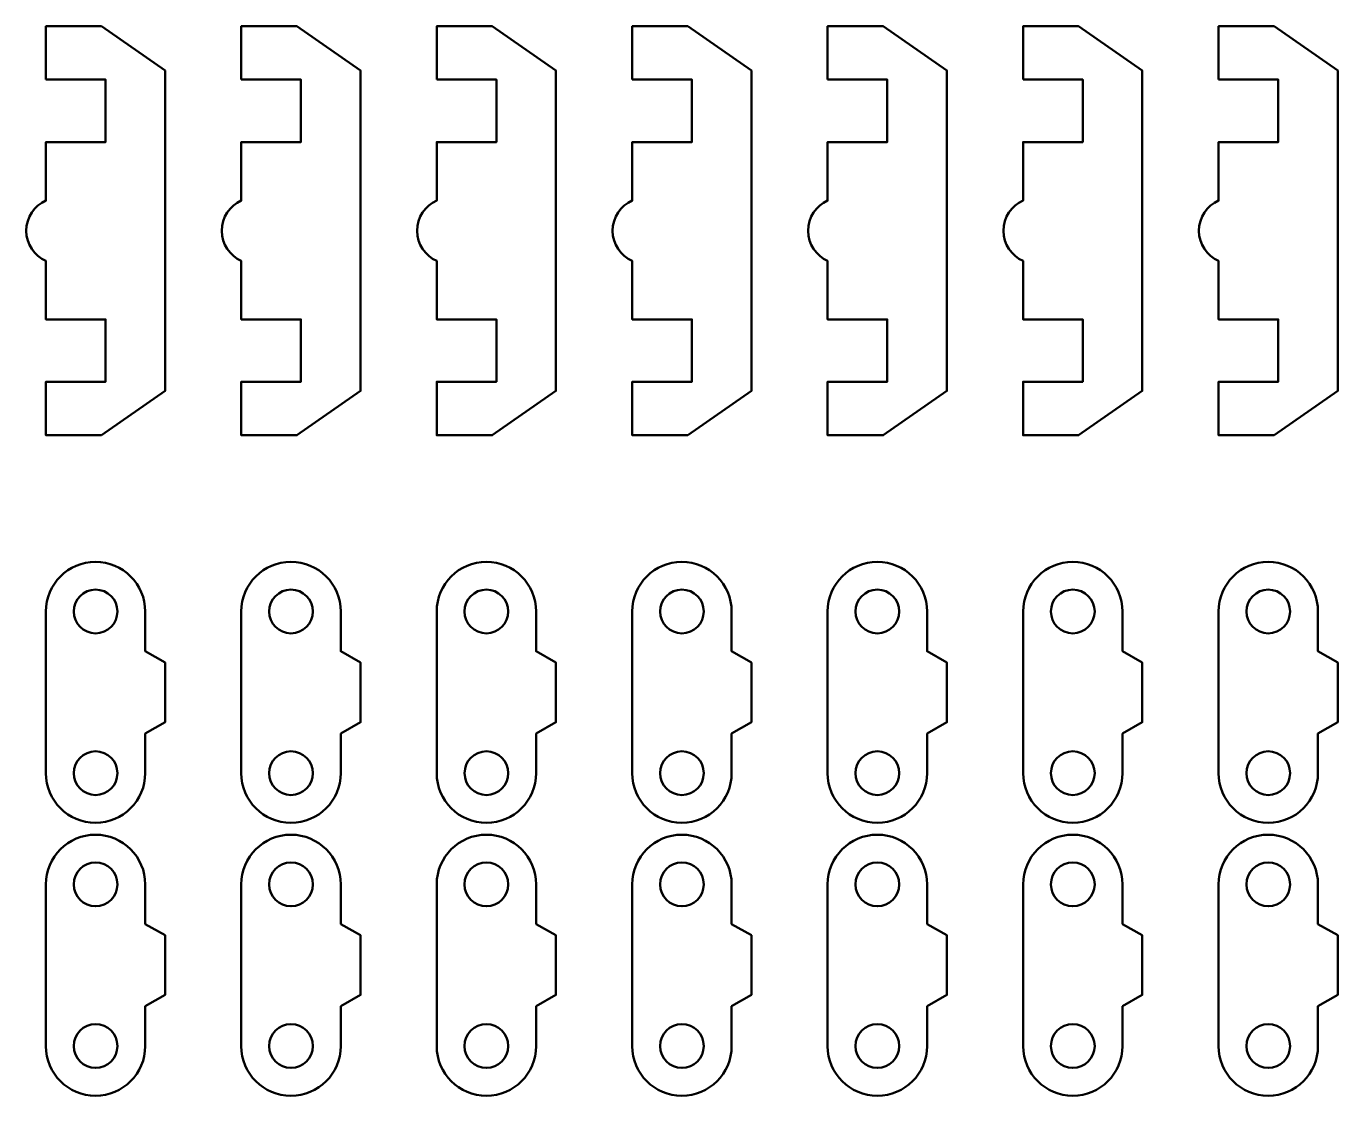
# Model space of a CAD drawing. Header units: inches. Extents: x 247 to 2765, y -1897 to -1110.
# Drawn here: x 1409.3 to 1475.2, y -1387.8 to -1334 of the extents above; entities that cross this region are included whole.
import ezdxf

# ---------------------------------------------------------------- set-up
doc = ezdxf.new("R2010")
doc.units = ezdxf.units.IN
doc.header["$MEASUREMENT"] = 0
doc.layers.add('Layer 1', color=7, linetype='Continuous')

msp = doc.modelspace()

# ---------------------------------------------------------------- linework, layer by layer
at = {"layer": 'Layer 1', "color": 18, "lineweight": 50, "true_color": 0x010101}
for points, knots in [([(1410.251, -1336.702), (1410.251, -1336.702), (1413.251, -1336.702), (1413.251, -1336.702), (1413.251, -1336.702), (1413.251, -1339.839), (1413.251, -1339.839), (1413.251, -1339.839), (1410.251, -1339.839), (1410.251, -1339.839), (1410.251, -1339.839), (1410.251, -1342.787), (1410.251, -1342.787), (1409.67, -1343.046), (1409.264, -1343.627), (1409.264, -1344.303), (1409.264, -1344.98), (1409.67, -1345.56), (1410.251, -1345.82), (1410.251, -1345.82), (1410.251, -1348.767), (1410.251, -1348.767), (1410.251, -1348.767), (1413.251, -1348.767), (1413.251, -1348.767), (1413.251, -1348.767), (1413.251, -1351.904), (1413.251, -1351.904), (1413.251, -1351.904), (1410.251, -1351.904), (1410.251, -1351.904), (1410.251, -1351.904), (1410.251, -1354.592), (1410.251, -1354.592), (1410.251, -1354.592), (1413.045, -1354.592), (1413.045, -1354.592), (1413.045, -1354.592), (1416.248, -1352.358), (1416.248, -1352.358), (1416.248, -1352.358), (1416.248, -1336.248), (1416.248, -1336.248), (1416.248, -1336.248), (1413.045, -1334.014), (1413.045, -1334.014), (1413.045, -1334.014), (1410.251, -1334.014), (1410.251, -1334.014), (1410.251, -1334.014), (1410.251, -1336.702), (1410.251, -1336.702)], [0, 0, 0, 0, 1, 1, 1, 2, 2, 2, 3, 3, 3, 4, 4, 4, 5, 5, 5, 6, 6, 6, 7, 7, 7, 8, 8, 8, 9, 9, 9, 10, 10, 10, 11, 11, 11, 12, 12, 12, 13, 13, 13, 14, 14, 14, 15, 15, 15, 16, 16, 16, 17, 17, 17, 17]), ([(1420.082, -1336.702), (1420.082, -1336.702), (1423.082, -1336.702), (1423.082, -1336.702), (1423.082, -1336.702), (1423.082, -1339.839), (1423.082, -1339.839), (1423.082, -1339.839), (1420.082, -1339.839), (1420.082, -1339.839), (1420.082, -1339.839), (1420.082, -1342.787), (1420.082, -1342.787), (1419.502, -1343.046), (1419.095, -1343.627), (1419.095, -1344.303), (1419.095, -1344.98), (1419.502, -1345.56), (1420.082, -1345.82), (1420.082, -1345.82), (1420.082, -1348.767), (1420.082, -1348.767), (1420.082, -1348.767), (1423.082, -1348.767), (1423.082, -1348.767), (1423.082, -1348.767), (1423.082, -1351.904), (1423.082, -1351.904), (1423.082, -1351.904), (1420.082, -1351.904), (1420.082, -1351.904), (1420.082, -1351.904), (1420.082, -1354.592), (1420.082, -1354.592), (1420.082, -1354.592), (1422.876, -1354.592), (1422.876, -1354.592), (1422.876, -1354.592), (1426.079, -1352.358), (1426.079, -1352.358), (1426.079, -1352.358), (1426.079, -1336.248), (1426.079, -1336.248), (1426.079, -1336.248), (1422.876, -1334.014), (1422.876, -1334.014), (1422.876, -1334.014), (1420.082, -1334.014), (1420.082, -1334.014), (1420.082, -1334.014), (1420.082, -1336.702), (1420.082, -1336.702)], [0, 0, 0, 0, 1, 1, 1, 2, 2, 2, 3, 3, 3, 4, 4, 4, 5, 5, 5, 6, 6, 6, 7, 7, 7, 8, 8, 8, 9, 9, 9, 10, 10, 10, 11, 11, 11, 12, 12, 12, 13, 13, 13, 14, 14, 14, 15, 15, 15, 16, 16, 16, 17, 17, 17, 17]), ([(1429.914, -1336.702), (1429.914, -1336.702), (1432.914, -1336.702), (1432.914, -1336.702), (1432.914, -1336.702), (1432.914, -1339.839), (1432.914, -1339.839), (1432.914, -1339.839), (1429.914, -1339.839), (1429.914, -1339.839), (1429.914, -1339.839), (1429.914, -1342.787), (1429.914, -1342.787), (1429.333, -1343.046), (1428.927, -1343.627), (1428.927, -1344.303), (1428.927, -1344.98), (1429.333, -1345.56), (1429.914, -1345.82), (1429.914, -1345.82), (1429.914, -1348.767), (1429.914, -1348.767), (1429.914, -1348.767), (1432.914, -1348.767), (1432.914, -1348.767), (1432.914, -1348.767), (1432.914, -1351.904), (1432.914, -1351.904), (1432.914, -1351.904), (1429.914, -1351.904), (1429.914, -1351.904), (1429.914, -1351.904), (1429.914, -1354.592), (1429.914, -1354.592), (1429.914, -1354.592), (1432.708, -1354.592), (1432.708, -1354.592), (1432.708, -1354.592), (1435.911, -1352.358), (1435.911, -1352.358), (1435.911, -1352.358), (1435.911, -1336.248), (1435.911, -1336.248), (1435.911, -1336.248), (1432.708, -1334.014), (1432.708, -1334.014), (1432.708, -1334.014), (1429.914, -1334.014), (1429.914, -1334.014), (1429.914, -1334.014), (1429.914, -1336.702), (1429.914, -1336.702)], [0, 0, 0, 0, 1, 1, 1, 2, 2, 2, 3, 3, 3, 4, 4, 4, 5, 5, 5, 6, 6, 6, 7, 7, 7, 8, 8, 8, 9, 9, 9, 10, 10, 10, 11, 11, 11, 12, 12, 12, 13, 13, 13, 14, 14, 14, 15, 15, 15, 16, 16, 16, 17, 17, 17, 17]), ([(1439.745, -1336.702), (1439.745, -1336.702), (1442.745, -1336.702), (1442.745, -1336.702), (1442.745, -1336.702), (1442.745, -1339.839), (1442.745, -1339.839), (1442.745, -1339.839), (1439.745, -1339.839), (1439.745, -1339.839), (1439.745, -1339.839), (1439.745, -1342.787), (1439.745, -1342.787), (1439.164, -1343.046), (1438.758, -1343.627), (1438.758, -1344.303), (1438.758, -1344.98), (1439.164, -1345.56), (1439.745, -1345.82), (1439.745, -1345.82), (1439.745, -1348.767), (1439.745, -1348.767), (1439.745, -1348.767), (1442.745, -1348.767), (1442.745, -1348.767), (1442.745, -1348.767), (1442.745, -1351.904), (1442.745, -1351.904), (1442.745, -1351.904), (1439.745, -1351.904), (1439.745, -1351.904), (1439.745, -1351.904), (1439.745, -1354.592), (1439.745, -1354.592), (1439.745, -1354.592), (1442.539, -1354.592), (1442.539, -1354.592), (1442.539, -1354.592), (1445.742, -1352.358), (1445.742, -1352.358), (1445.742, -1352.358), (1445.742, -1336.248), (1445.742, -1336.248), (1445.742, -1336.248), (1442.539, -1334.014), (1442.539, -1334.014), (1442.539, -1334.014), (1439.745, -1334.014), (1439.745, -1334.014), (1439.745, -1334.014), (1439.745, -1336.702), (1439.745, -1336.702)], [0, 0, 0, 0, 1, 1, 1, 2, 2, 2, 3, 3, 3, 4, 4, 4, 5, 5, 5, 6, 6, 6, 7, 7, 7, 8, 8, 8, 9, 9, 9, 10, 10, 10, 11, 11, 11, 12, 12, 12, 13, 13, 13, 14, 14, 14, 15, 15, 15, 16, 16, 16, 17, 17, 17, 17]), ([(1449.577, -1336.702), (1449.577, -1336.702), (1452.577, -1336.702), (1452.577, -1336.702), (1452.577, -1336.702), (1452.577, -1339.839), (1452.577, -1339.839), (1452.577, -1339.839), (1449.577, -1339.839), (1449.577, -1339.839), (1449.577, -1339.839), (1449.577, -1342.787), (1449.577, -1342.787), (1448.996, -1343.046), (1448.589, -1343.627), (1448.589, -1344.303), (1448.589, -1344.98), (1448.996, -1345.56), (1449.577, -1345.82), (1449.577, -1345.82), (1449.577, -1348.767), (1449.577, -1348.767), (1449.577, -1348.767), (1452.577, -1348.767), (1452.577, -1348.767), (1452.577, -1348.767), (1452.577, -1351.904), (1452.577, -1351.904), (1452.577, -1351.904), (1449.577, -1351.904), (1449.577, -1351.904), (1449.577, -1351.904), (1449.577, -1354.592), (1449.577, -1354.592), (1449.577, -1354.592), (1452.371, -1354.592), (1452.371, -1354.592), (1452.371, -1354.592), (1455.574, -1352.358), (1455.574, -1352.358), (1455.574, -1352.358), (1455.574, -1336.248), (1455.574, -1336.248), (1455.574, -1336.248), (1452.371, -1334.014), (1452.371, -1334.014), (1452.371, -1334.014), (1449.577, -1334.014), (1449.577, -1334.014), (1449.577, -1334.014), (1449.577, -1336.702), (1449.577, -1336.702)], [0, 0, 0, 0, 1, 1, 1, 2, 2, 2, 3, 3, 3, 4, 4, 4, 5, 5, 5, 6, 6, 6, 7, 7, 7, 8, 8, 8, 9, 9, 9, 10, 10, 10, 11, 11, 11, 12, 12, 12, 13, 13, 13, 14, 14, 14, 15, 15, 15, 16, 16, 16, 17, 17, 17, 17]), ([(1459.408, -1336.702), (1459.408, -1336.702), (1462.408, -1336.702), (1462.408, -1336.702), (1462.408, -1336.702), (1462.408, -1339.839), (1462.408, -1339.839), (1462.408, -1339.839), (1459.408, -1339.839), (1459.408, -1339.839), (1459.408, -1339.839), (1459.408, -1342.787), (1459.408, -1342.787), (1458.827, -1343.046), (1458.421, -1343.627), (1458.421, -1344.303), (1458.421, -1344.98), (1458.827, -1345.56), (1459.408, -1345.82), (1459.408, -1345.82), (1459.408, -1348.767), (1459.408, -1348.767), (1459.408, -1348.767), (1462.408, -1348.767), (1462.408, -1348.767), (1462.408, -1348.767), (1462.408, -1351.904), (1462.408, -1351.904), (1462.408, -1351.904), (1459.408, -1351.904), (1459.408, -1351.904), (1459.408, -1351.904), (1459.408, -1354.592), (1459.408, -1354.592), (1459.408, -1354.592), (1462.202, -1354.592), (1462.202, -1354.592), (1462.202, -1354.592), (1465.405, -1352.358), (1465.405, -1352.358), (1465.405, -1352.358), (1465.405, -1336.248), (1465.405, -1336.248), (1465.405, -1336.248), (1462.202, -1334.014), (1462.202, -1334.014), (1462.202, -1334.014), (1459.408, -1334.014), (1459.408, -1334.014), (1459.408, -1334.014), (1459.408, -1336.702), (1459.408, -1336.702)], [0, 0, 0, 0, 1, 1, 1, 2, 2, 2, 3, 3, 3, 4, 4, 4, 5, 5, 5, 6, 6, 6, 7, 7, 7, 8, 8, 8, 9, 9, 9, 10, 10, 10, 11, 11, 11, 12, 12, 12, 13, 13, 13, 14, 14, 14, 15, 15, 15, 16, 16, 16, 17, 17, 17, 17]), ([(1469.239, -1336.702), (1469.239, -1336.702), (1472.239, -1336.702), (1472.239, -1336.702), (1472.239, -1336.702), (1472.239, -1339.839), (1472.239, -1339.839), (1472.239, -1339.839), (1469.239, -1339.839), (1469.239, -1339.839), (1469.239, -1339.839), (1469.239, -1342.787), (1469.239, -1342.787), (1468.659, -1343.046), (1468.252, -1343.627), (1468.252, -1344.303), (1468.252, -1344.98), (1468.659, -1345.56), (1469.239, -1345.82), (1469.239, -1345.82), (1469.239, -1348.767), (1469.239, -1348.767), (1469.239, -1348.767), (1472.239, -1348.767), (1472.239, -1348.767), (1472.239, -1348.767), (1472.239, -1351.904), (1472.239, -1351.904), (1472.239, -1351.904), (1469.239, -1351.904), (1469.239, -1351.904), (1469.239, -1351.904), (1469.239, -1354.592), (1469.239, -1354.592), (1469.239, -1354.592), (1472.034, -1354.592), (1472.034, -1354.592), (1472.034, -1354.592), (1475.236, -1352.358), (1475.236, -1352.358), (1475.236, -1352.358), (1475.236, -1336.248), (1475.236, -1336.248), (1475.236, -1336.248), (1472.034, -1334.014), (1472.034, -1334.014), (1472.034, -1334.014), (1469.239, -1334.014), (1469.239, -1334.014), (1469.239, -1334.014), (1469.239, -1336.702), (1469.239, -1336.702)], [0, 0, 0, 0, 1, 1, 1, 2, 2, 2, 3, 3, 3, 4, 4, 4, 5, 5, 5, 6, 6, 6, 7, 7, 7, 8, 8, 8, 9, 9, 9, 10, 10, 10, 11, 11, 11, 12, 12, 12, 13, 13, 13, 14, 14, 14, 15, 15, 15, 16, 16, 16, 17, 17, 17, 17]), ([(1415.25, -1371.592), (1415.25, -1371.592), (1415.25, -1369.598), (1415.25, -1369.598), (1415.25, -1369.598), (1416.248, -1369.03), (1416.248, -1369.03), (1416.248, -1369.03), (1416.248, -1366.03), (1416.248, -1366.03), (1416.248, -1366.03), (1415.25, -1365.462), (1415.25, -1365.462), (1415.25, -1365.462), (1415.25, -1363.457), (1415.25, -1363.457), (1415.25, -1362.079), (1414.128, -1360.957), (1412.75, -1360.957), (1411.371, -1360.957), (1410.25, -1362.079), (1410.25, -1363.457), (1410.25, -1363.457), (1410.25, -1371.593), (1410.25, -1371.593), (1410.25, -1372.971), (1411.371, -1374.093), (1412.75, -1374.093), (1414.128, -1374.092), (1415.25, -1372.97), (1415.25, -1371.592)], [0, 0, 0, 0, 1, 1, 1, 2, 2, 2, 3, 3, 3, 4, 4, 4, 5, 5, 5, 6, 6, 6, 7, 7, 7, 8, 8, 8, 9, 9, 9, 10, 10, 10, 10]), ([(1425.082, -1371.592), (1425.082, -1371.592), (1425.082, -1369.598), (1425.082, -1369.598), (1425.082, -1369.598), (1426.079, -1369.03), (1426.079, -1369.03), (1426.079, -1369.03), (1426.079, -1366.03), (1426.079, -1366.03), (1426.079, -1366.03), (1425.082, -1365.462), (1425.082, -1365.462), (1425.082, -1365.462), (1425.082, -1363.457), (1425.082, -1363.457), (1425.082, -1362.079), (1423.96, -1360.957), (1422.581, -1360.957), (1421.203, -1360.957), (1420.081, -1362.079), (1420.081, -1363.457), (1420.081, -1363.457), (1420.081, -1371.593), (1420.081, -1371.593), (1420.081, -1372.971), (1421.203, -1374.093), (1422.581, -1374.093), (1423.96, -1374.092), (1425.082, -1372.97), (1425.082, -1371.592)], [0, 0, 0, 0, 1, 1, 1, 2, 2, 2, 3, 3, 3, 4, 4, 4, 5, 5, 5, 6, 6, 6, 7, 7, 7, 8, 8, 8, 9, 9, 9, 10, 10, 10, 10]), ([(1434.913, -1371.592), (1434.913, -1371.592), (1434.913, -1369.598), (1434.913, -1369.598), (1434.913, -1369.598), (1435.911, -1369.03), (1435.911, -1369.03), (1435.911, -1369.03), (1435.911, -1366.03), (1435.911, -1366.03), (1435.911, -1366.03), (1434.913, -1365.462), (1434.913, -1365.462), (1434.913, -1365.462), (1434.913, -1363.457), (1434.913, -1363.457), (1434.913, -1362.079), (1433.791, -1360.957), (1432.412, -1360.957), (1431.034, -1360.957), (1429.913, -1362.079), (1429.913, -1363.457), (1429.913, -1363.457), (1429.913, -1371.593), (1429.913, -1371.593), (1429.913, -1372.971), (1431.034, -1374.093), (1432.412, -1374.093), (1433.792, -1374.092), (1434.913, -1372.97), (1434.913, -1371.592)], [0, 0, 0, 0, 1, 1, 1, 2, 2, 2, 3, 3, 3, 4, 4, 4, 5, 5, 5, 6, 6, 6, 7, 7, 7, 8, 8, 8, 9, 9, 9, 10, 10, 10, 10]), ([(1444.745, -1371.592), (1444.745, -1371.592), (1444.745, -1369.598), (1444.745, -1369.598), (1444.745, -1369.598), (1445.742, -1369.03), (1445.742, -1369.03), (1445.742, -1369.03), (1445.742, -1366.03), (1445.742, -1366.03), (1445.742, -1366.03), (1444.745, -1365.462), (1444.745, -1365.462), (1444.745, -1365.462), (1444.745, -1363.457), (1444.745, -1363.457), (1444.745, -1362.079), (1443.623, -1360.957), (1442.244, -1360.957), (1440.866, -1360.957), (1439.744, -1362.079), (1439.744, -1363.457), (1439.744, -1363.457), (1439.744, -1371.593), (1439.744, -1371.593), (1439.744, -1372.971), (1440.866, -1374.093), (1442.244, -1374.093), (1443.623, -1374.092), (1444.745, -1372.97), (1444.745, -1371.592)], [0, 0, 0, 0, 1, 1, 1, 2, 2, 2, 3, 3, 3, 4, 4, 4, 5, 5, 5, 6, 6, 6, 7, 7, 7, 8, 8, 8, 9, 9, 9, 10, 10, 10, 10]), ([(1454.576, -1371.592), (1454.576, -1371.592), (1454.576, -1369.598), (1454.576, -1369.598), (1454.576, -1369.598), (1455.574, -1369.03), (1455.574, -1369.03), (1455.574, -1369.03), (1455.574, -1366.03), (1455.574, -1366.03), (1455.574, -1366.03), (1454.576, -1365.462), (1454.576, -1365.462), (1454.576, -1365.462), (1454.576, -1363.457), (1454.576, -1363.457), (1454.576, -1362.079), (1453.454, -1360.957), (1452.076, -1360.957), (1450.697, -1360.957), (1449.576, -1362.079), (1449.576, -1363.457), (1449.576, -1363.457), (1449.576, -1371.593), (1449.576, -1371.593), (1449.576, -1372.971), (1450.697, -1374.093), (1452.076, -1374.093), (1453.454, -1374.092), (1454.576, -1372.97), (1454.576, -1371.592)], [0, 0, 0, 0, 1, 1, 1, 2, 2, 2, 3, 3, 3, 4, 4, 4, 5, 5, 5, 6, 6, 6, 7, 7, 7, 8, 8, 8, 9, 9, 9, 10, 10, 10, 10]), ([(1464.408, -1371.592), (1464.408, -1371.592), (1464.408, -1369.598), (1464.408, -1369.598), (1464.408, -1369.598), (1465.405, -1369.03), (1465.405, -1369.03), (1465.405, -1369.03), (1465.405, -1366.03), (1465.405, -1366.03), (1465.405, -1366.03), (1464.408, -1365.462), (1464.408, -1365.462), (1464.408, -1365.462), (1464.408, -1363.457), (1464.408, -1363.457), (1464.408, -1362.079), (1463.286, -1360.957), (1461.907, -1360.957), (1460.529, -1360.957), (1459.408, -1362.079), (1459.408, -1363.457), (1459.408, -1363.457), (1459.408, -1371.593), (1459.408, -1371.593), (1459.408, -1372.971), (1460.529, -1374.093), (1461.907, -1374.093), (1463.286, -1374.093), (1464.408, -1372.97), (1464.408, -1371.592)], [0, 0, 0, 0, 1, 1, 1, 2, 2, 2, 3, 3, 3, 4, 4, 4, 5, 5, 5, 6, 6, 6, 7, 7, 7, 8, 8, 8, 9, 9, 9, 10, 10, 10, 10]), ([(1474.239, -1371.592), (1474.239, -1371.592), (1474.239, -1369.598), (1474.239, -1369.598), (1474.239, -1369.598), (1475.236, -1369.03), (1475.236, -1369.03), (1475.236, -1369.03), (1475.236, -1366.03), (1475.236, -1366.03), (1475.236, -1366.03), (1474.239, -1365.462), (1474.239, -1365.462), (1474.239, -1365.462), (1474.239, -1363.457), (1474.239, -1363.457), (1474.239, -1362.079), (1473.117, -1360.957), (1471.738, -1360.957), (1470.36, -1360.957), (1469.238, -1362.079), (1469.238, -1363.457), (1469.238, -1363.457), (1469.238, -1371.593), (1469.238, -1371.593), (1469.238, -1372.971), (1470.36, -1374.093), (1471.738, -1374.093), (1473.117, -1374.092), (1474.239, -1372.97), (1474.239, -1371.592)], [0, 0, 0, 0, 1, 1, 1, 2, 2, 2, 3, 3, 3, 4, 4, 4, 5, 5, 5, 6, 6, 6, 7, 7, 7, 8, 8, 8, 9, 9, 9, 10, 10, 10, 10]), ([(1411.65, -1363.457), (1411.65, -1362.849), (1412.143, -1362.357), (1412.75, -1362.357), (1413.358, -1362.357), (1413.85, -1362.849), (1413.85, -1363.457), (1413.85, -1364.066), (1413.358, -1364.557), (1412.75, -1364.557), (1412.143, -1364.557), (1411.65, -1364.066), (1411.65, -1363.457)], [0, 0, 0, 0, 1, 1, 1, 2, 2, 2, 3, 3, 3, 4, 4, 4, 4]), ([(1421.481, -1363.457), (1421.481, -1362.849), (1421.974, -1362.357), (1422.581, -1362.357), (1423.189, -1362.357), (1423.682, -1362.849), (1423.682, -1363.457), (1423.682, -1364.066), (1423.189, -1364.557), (1422.581, -1364.557), (1421.974, -1364.557), (1421.481, -1364.066), (1421.481, -1363.457)], [0, 0, 0, 0, 1, 1, 1, 2, 2, 2, 3, 3, 3, 4, 4, 4, 4]), ([(1431.312, -1363.457), (1431.312, -1362.849), (1431.805, -1362.357), (1432.412, -1362.357), (1433.02, -1362.357), (1433.513, -1362.849), (1433.513, -1363.457), (1433.513, -1364.066), (1433.02, -1364.557), (1432.412, -1364.557), (1431.805, -1364.557), (1431.312, -1364.066), (1431.312, -1363.457)], [0, 0, 0, 0, 1, 1, 1, 2, 2, 2, 3, 3, 3, 4, 4, 4, 4]), ([(1441.144, -1363.457), (1441.144, -1362.849), (1441.637, -1362.357), (1442.244, -1362.357), (1442.852, -1362.357), (1443.345, -1362.849), (1443.345, -1363.457), (1443.345, -1364.066), (1442.852, -1364.557), (1442.244, -1364.557), (1441.637, -1364.557), (1441.144, -1364.066), (1441.144, -1363.457)], [0, 0, 0, 0, 1, 1, 1, 2, 2, 2, 3, 3, 3, 4, 4, 4, 4]), ([(1450.976, -1363.457), (1450.976, -1362.849), (1451.468, -1362.357), (1452.076, -1362.357), (1452.683, -1362.357), (1453.176, -1362.849), (1453.176, -1363.457), (1453.176, -1364.066), (1452.683, -1364.557), (1452.076, -1364.557), (1451.468, -1364.557), (1450.976, -1364.066), (1450.976, -1363.457)], [0, 0, 0, 0, 1, 1, 1, 2, 2, 2, 3, 3, 3, 4, 4, 4, 4]), ([(1460.807, -1363.457), (1460.807, -1362.849), (1461.3, -1362.357), (1461.907, -1362.357), (1462.515, -1362.357), (1463.008, -1362.849), (1463.008, -1363.457), (1463.008, -1364.066), (1462.515, -1364.557), (1461.907, -1364.557), (1461.3, -1364.557), (1460.807, -1364.066), (1460.807, -1363.457)], [0, 0, 0, 0, 1, 1, 1, 2, 2, 2, 3, 3, 3, 4, 4, 4, 4]), ([(1470.639, -1363.457), (1470.639, -1362.849), (1471.131, -1362.357), (1471.738, -1362.357), (1472.347, -1362.357), (1472.839, -1362.849), (1472.839, -1363.457), (1472.839, -1364.066), (1472.347, -1364.557), (1471.738, -1364.557), (1471.131, -1364.557), (1470.639, -1364.066), (1470.639, -1363.457)], [0, 0, 0, 0, 1, 1, 1, 2, 2, 2, 3, 3, 3, 4, 4, 4, 4]), ([(1411.65, -1371.592), (1411.65, -1370.985), (1412.143, -1370.493), (1412.75, -1370.493), (1413.358, -1370.493), (1413.851, -1370.985), (1413.851, -1371.592), (1413.851, -1372.2), (1413.358, -1372.692), (1412.75, -1372.692), (1412.143, -1372.692), (1411.65, -1372.2), (1411.65, -1371.592)], [0, 0, 0, 0, 1, 1, 1, 2, 2, 2, 3, 3, 3, 4, 4, 4, 4]), ([(1421.481, -1371.592), (1421.481, -1370.985), (1421.974, -1370.493), (1422.581, -1370.493), (1423.189, -1370.493), (1423.682, -1370.985), (1423.682, -1371.592), (1423.682, -1372.2), (1423.189, -1372.692), (1422.581, -1372.692), (1421.974, -1372.692), (1421.481, -1372.2), (1421.481, -1371.592)], [0, 0, 0, 0, 1, 1, 1, 2, 2, 2, 3, 3, 3, 4, 4, 4, 4]), ([(1431.313, -1371.592), (1431.313, -1370.985), (1431.805, -1370.493), (1432.413, -1370.493), (1433.021, -1370.493), (1433.514, -1370.985), (1433.514, -1371.592), (1433.514, -1372.2), (1433.021, -1372.692), (1432.413, -1372.692), (1431.805, -1372.692), (1431.313, -1372.2), (1431.313, -1371.592)], [0, 0, 0, 0, 1, 1, 1, 2, 2, 2, 3, 3, 3, 4, 4, 4, 4]), ([(1441.144, -1371.592), (1441.144, -1370.985), (1441.636, -1370.493), (1442.244, -1370.493), (1442.852, -1370.493), (1443.345, -1370.985), (1443.345, -1371.592), (1443.345, -1372.2), (1442.852, -1372.692), (1442.244, -1372.692), (1441.637, -1372.692), (1441.144, -1372.2), (1441.144, -1371.592)], [0, 0, 0, 0, 1, 1, 1, 2, 2, 2, 3, 3, 3, 4, 4, 4, 4]), ([(1450.976, -1371.592), (1450.976, -1370.985), (1451.468, -1370.493), (1452.076, -1370.493), (1452.683, -1370.493), (1453.176, -1370.985), (1453.176, -1371.592), (1453.176, -1372.2), (1452.683, -1372.692), (1452.076, -1372.692), (1451.468, -1372.692), (1450.976, -1372.2), (1450.976, -1371.592)], [0, 0, 0, 0, 1, 1, 1, 2, 2, 2, 3, 3, 3, 4, 4, 4, 4]), ([(1460.807, -1371.592), (1460.807, -1370.985), (1461.3, -1370.493), (1461.907, -1370.493), (1462.515, -1370.493), (1463.008, -1370.985), (1463.008, -1371.592), (1463.008, -1372.2), (1462.515, -1372.692), (1461.907, -1372.692), (1461.3, -1372.692), (1460.807, -1372.2), (1460.807, -1371.592)], [0, 0, 0, 0, 1, 1, 1, 2, 2, 2, 3, 3, 3, 4, 4, 4, 4]), ([(1470.639, -1371.592), (1470.639, -1370.985), (1471.131, -1370.493), (1471.738, -1370.493), (1472.347, -1370.493), (1472.839, -1370.985), (1472.839, -1371.592), (1472.839, -1372.2), (1472.347, -1372.692), (1471.738, -1372.692), (1471.131, -1372.692), (1470.639, -1372.2), (1470.639, -1371.592)], [0, 0, 0, 0, 1, 1, 1, 2, 2, 2, 3, 3, 3, 4, 4, 4, 4]), ([(1412.75, -1374.687), (1411.371, -1374.687), (1410.25, -1375.809), (1410.25, -1377.187), (1410.25, -1377.187), (1410.25, -1385.322), (1410.25, -1385.322), (1410.25, -1386.701), (1411.371, -1387.822), (1412.75, -1387.822), (1414.128, -1387.822), (1415.25, -1386.701), (1415.25, -1385.322), (1415.25, -1385.322), (1415.25, -1383.318), (1415.25, -1383.318), (1415.25, -1383.318), (1416.248, -1382.75), (1416.248, -1382.75), (1416.248, -1382.75), (1416.248, -1379.75), (1416.248, -1379.75), (1416.248, -1379.75), (1415.25, -1379.181), (1415.25, -1379.181), (1415.25, -1379.181), (1415.25, -1377.188), (1415.25, -1377.188), (1415.25, -1375.809), (1414.128, -1374.687), (1412.75, -1374.687)], [0, 0, 0, 0, 1, 1, 1, 2, 2, 2, 3, 3, 3, 4, 4, 4, 5, 5, 5, 6, 6, 6, 7, 7, 7, 8, 8, 8, 9, 9, 9, 10, 10, 10, 10]), ([(1422.581, -1374.687), (1421.203, -1374.687), (1420.081, -1375.809), (1420.081, -1377.187), (1420.081, -1377.187), (1420.081, -1385.322), (1420.081, -1385.322), (1420.081, -1386.701), (1421.203, -1387.822), (1422.581, -1387.822), (1423.96, -1387.822), (1425.082, -1386.701), (1425.082, -1385.322), (1425.082, -1385.322), (1425.082, -1383.318), (1425.082, -1383.318), (1425.082, -1383.318), (1426.079, -1382.75), (1426.079, -1382.75), (1426.079, -1382.75), (1426.079, -1379.75), (1426.079, -1379.75), (1426.079, -1379.75), (1425.082, -1379.181), (1425.082, -1379.181), (1425.082, -1379.181), (1425.082, -1377.188), (1425.082, -1377.188), (1425.082, -1375.809), (1423.96, -1374.687), (1422.581, -1374.687)], [0, 0, 0, 0, 1, 1, 1, 2, 2, 2, 3, 3, 3, 4, 4, 4, 5, 5, 5, 6, 6, 6, 7, 7, 7, 8, 8, 8, 9, 9, 9, 10, 10, 10, 10]), ([(1432.412, -1374.687), (1431.034, -1374.687), (1429.913, -1375.809), (1429.913, -1377.187), (1429.913, -1377.187), (1429.913, -1385.322), (1429.913, -1385.322), (1429.913, -1386.701), (1431.034, -1387.822), (1432.412, -1387.822), (1433.791, -1387.822), (1434.913, -1386.701), (1434.913, -1385.322), (1434.913, -1385.322), (1434.913, -1383.318), (1434.913, -1383.318), (1434.913, -1383.318), (1435.911, -1382.75), (1435.911, -1382.75), (1435.911, -1382.75), (1435.911, -1379.75), (1435.911, -1379.75), (1435.911, -1379.75), (1434.913, -1379.181), (1434.913, -1379.181), (1434.913, -1379.181), (1434.913, -1377.188), (1434.913, -1377.188), (1434.913, -1375.809), (1433.792, -1374.687), (1432.412, -1374.687)], [0, 0, 0, 0, 1, 1, 1, 2, 2, 2, 3, 3, 3, 4, 4, 4, 5, 5, 5, 6, 6, 6, 7, 7, 7, 8, 8, 8, 9, 9, 9, 10, 10, 10, 10]), ([(1442.244, -1374.687), (1440.866, -1374.687), (1439.744, -1375.809), (1439.744, -1377.187), (1439.744, -1377.187), (1439.744, -1385.322), (1439.744, -1385.322), (1439.744, -1386.701), (1440.866, -1387.822), (1442.244, -1387.822), (1443.623, -1387.822), (1444.745, -1386.701), (1444.745, -1385.322), (1444.745, -1385.322), (1444.745, -1383.318), (1444.745, -1383.318), (1444.745, -1383.318), (1445.742, -1382.75), (1445.742, -1382.75), (1445.742, -1382.75), (1445.742, -1379.75), (1445.742, -1379.75), (1445.742, -1379.75), (1444.745, -1379.181), (1444.745, -1379.181), (1444.745, -1379.181), (1444.745, -1377.188), (1444.745, -1377.188), (1444.745, -1375.809), (1443.623, -1374.687), (1442.244, -1374.687)], [0, 0, 0, 0, 1, 1, 1, 2, 2, 2, 3, 3, 3, 4, 4, 4, 5, 5, 5, 6, 6, 6, 7, 7, 7, 8, 8, 8, 9, 9, 9, 10, 10, 10, 10]), ([(1452.076, -1374.687), (1450.697, -1374.687), (1449.576, -1375.809), (1449.576, -1377.187), (1449.576, -1377.187), (1449.576, -1385.322), (1449.576, -1385.322), (1449.576, -1386.701), (1450.697, -1387.822), (1452.076, -1387.822), (1453.454, -1387.822), (1454.576, -1386.701), (1454.576, -1385.322), (1454.576, -1385.322), (1454.576, -1383.318), (1454.576, -1383.318), (1454.576, -1383.318), (1455.574, -1382.75), (1455.574, -1382.75), (1455.574, -1382.75), (1455.574, -1379.75), (1455.574, -1379.75), (1455.574, -1379.75), (1454.576, -1379.181), (1454.576, -1379.181), (1454.576, -1379.181), (1454.576, -1377.188), (1454.576, -1377.188), (1454.576, -1375.809), (1453.454, -1374.687), (1452.076, -1374.687)], [0, 0, 0, 0, 1, 1, 1, 2, 2, 2, 3, 3, 3, 4, 4, 4, 5, 5, 5, 6, 6, 6, 7, 7, 7, 8, 8, 8, 9, 9, 9, 10, 10, 10, 10]), ([(1461.907, -1374.687), (1460.529, -1374.687), (1459.408, -1375.809), (1459.408, -1377.187), (1459.408, -1377.187), (1459.408, -1385.322), (1459.408, -1385.322), (1459.408, -1386.701), (1460.529, -1387.822), (1461.907, -1387.822), (1463.286, -1387.822), (1464.408, -1386.701), (1464.408, -1385.322), (1464.408, -1385.322), (1464.408, -1383.318), (1464.408, -1383.318), (1464.408, -1383.318), (1465.405, -1382.75), (1465.405, -1382.75), (1465.405, -1382.75), (1465.405, -1379.75), (1465.405, -1379.75), (1465.405, -1379.75), (1464.408, -1379.181), (1464.408, -1379.181), (1464.408, -1379.181), (1464.408, -1377.188), (1464.408, -1377.188), (1464.408, -1375.809), (1463.286, -1374.687), (1461.907, -1374.687)], [0, 0, 0, 0, 1, 1, 1, 2, 2, 2, 3, 3, 3, 4, 4, 4, 5, 5, 5, 6, 6, 6, 7, 7, 7, 8, 8, 8, 9, 9, 9, 10, 10, 10, 10]), ([(1471.738, -1374.687), (1470.36, -1374.687), (1469.238, -1375.809), (1469.238, -1377.187), (1469.238, -1377.187), (1469.238, -1385.322), (1469.238, -1385.322), (1469.238, -1386.701), (1470.36, -1387.822), (1471.738, -1387.822), (1473.117, -1387.822), (1474.239, -1386.701), (1474.239, -1385.322), (1474.239, -1385.322), (1474.239, -1383.318), (1474.239, -1383.318), (1474.239, -1383.318), (1475.236, -1382.75), (1475.236, -1382.75), (1475.236, -1382.75), (1475.236, -1379.75), (1475.236, -1379.75), (1475.236, -1379.75), (1474.239, -1379.181), (1474.239, -1379.181), (1474.239, -1379.181), (1474.239, -1377.188), (1474.239, -1377.188), (1474.239, -1375.809), (1473.117, -1374.687), (1471.738, -1374.687)], [0, 0, 0, 0, 1, 1, 1, 2, 2, 2, 3, 3, 3, 4, 4, 4, 5, 5, 5, 6, 6, 6, 7, 7, 7, 8, 8, 8, 9, 9, 9, 10, 10, 10, 10]), ([(1412.75, -1376.087), (1413.358, -1376.087), (1413.85, -1376.579), (1413.85, -1377.187), (1413.85, -1377.795), (1413.358, -1378.287), (1412.75, -1378.287), (1412.143, -1378.287), (1411.65, -1377.795), (1411.65, -1377.187), (1411.65, -1376.58), (1412.143, -1376.087), (1412.75, -1376.087)], [0, 0, 0, 0, 1, 1, 1, 2, 2, 2, 3, 3, 3, 4, 4, 4, 4]), ([(1422.581, -1376.087), (1423.189, -1376.087), (1423.682, -1376.579), (1423.682, -1377.187), (1423.682, -1377.795), (1423.189, -1378.287), (1422.581, -1378.287), (1421.974, -1378.287), (1421.481, -1377.795), (1421.481, -1377.187), (1421.481, -1376.58), (1421.974, -1376.087), (1422.581, -1376.087)], [0, 0, 0, 0, 1, 1, 1, 2, 2, 2, 3, 3, 3, 4, 4, 4, 4]), ([(1432.412, -1376.087), (1433.02, -1376.087), (1433.513, -1376.579), (1433.513, -1377.187), (1433.513, -1377.795), (1433.021, -1378.287), (1432.412, -1378.287), (1431.805, -1378.287), (1431.312, -1377.795), (1431.312, -1377.187), (1431.312, -1376.58), (1431.805, -1376.087), (1432.412, -1376.087)], [0, 0, 0, 0, 1, 1, 1, 2, 2, 2, 3, 3, 3, 4, 4, 4, 4]), ([(1442.244, -1376.087), (1442.852, -1376.087), (1443.345, -1376.579), (1443.345, -1377.187), (1443.345, -1377.795), (1442.852, -1378.287), (1442.244, -1378.287), (1441.637, -1378.287), (1441.144, -1377.795), (1441.144, -1377.187), (1441.144, -1376.58), (1441.637, -1376.087), (1442.244, -1376.087)], [0, 0, 0, 0, 1, 1, 1, 2, 2, 2, 3, 3, 3, 4, 4, 4, 4]), ([(1452.076, -1376.087), (1452.683, -1376.087), (1453.176, -1376.579), (1453.176, -1377.187), (1453.176, -1377.795), (1452.683, -1378.287), (1452.076, -1378.287), (1451.468, -1378.287), (1450.976, -1377.795), (1450.976, -1377.187), (1450.976, -1376.58), (1451.468, -1376.087), (1452.076, -1376.087)], [0, 0, 0, 0, 1, 1, 1, 2, 2, 2, 3, 3, 3, 4, 4, 4, 4]), ([(1461.907, -1376.087), (1462.515, -1376.087), (1463.008, -1376.579), (1463.008, -1377.187), (1463.008, -1377.795), (1462.515, -1378.287), (1461.907, -1378.287), (1461.3, -1378.287), (1460.807, -1377.795), (1460.807, -1377.187), (1460.807, -1376.58), (1461.3, -1376.087), (1461.907, -1376.087)], [0, 0, 0, 0, 1, 1, 1, 2, 2, 2, 3, 3, 3, 4, 4, 4, 4]), ([(1471.738, -1376.087), (1472.347, -1376.087), (1472.839, -1376.579), (1472.839, -1377.187), (1472.839, -1377.795), (1472.347, -1378.287), (1471.738, -1378.287), (1471.131, -1378.287), (1470.639, -1377.795), (1470.639, -1377.187), (1470.639, -1376.58), (1471.131, -1376.087), (1471.738, -1376.087)], [0, 0, 0, 0, 1, 1, 1, 2, 2, 2, 3, 3, 3, 4, 4, 4, 4]), ([(1412.75, -1384.222), (1413.358, -1384.222), (1413.85, -1384.714), (1413.85, -1385.321), (1413.85, -1385.93), (1413.358, -1386.421), (1412.75, -1386.421), (1412.143, -1386.421), (1411.65, -1385.93), (1411.65, -1385.321), (1411.65, -1384.714), (1412.143, -1384.222), (1412.75, -1384.222)], [0, 0, 0, 0, 1, 1, 1, 2, 2, 2, 3, 3, 3, 4, 4, 4, 4]), ([(1422.581, -1384.222), (1423.189, -1384.222), (1423.682, -1384.714), (1423.682, -1385.321), (1423.682, -1385.93), (1423.189, -1386.421), (1422.581, -1386.421), (1421.974, -1386.421), (1421.481, -1385.93), (1421.481, -1385.321), (1421.481, -1384.714), (1421.974, -1384.222), (1422.581, -1384.222)], [0, 0, 0, 0, 1, 1, 1, 2, 2, 2, 3, 3, 3, 4, 4, 4, 4]), ([(1432.412, -1384.222), (1433.02, -1384.222), (1433.513, -1384.714), (1433.513, -1385.321), (1433.513, -1385.93), (1433.02, -1386.421), (1432.412, -1386.421), (1431.805, -1386.421), (1431.312, -1385.93), (1431.312, -1385.321), (1431.312, -1384.714), (1431.805, -1384.222), (1432.412, -1384.222)], [0, 0, 0, 0, 1, 1, 1, 2, 2, 2, 3, 3, 3, 4, 4, 4, 4]), ([(1442.244, -1384.222), (1442.852, -1384.222), (1443.345, -1384.714), (1443.345, -1385.321), (1443.345, -1385.93), (1442.852, -1386.421), (1442.244, -1386.421), (1441.637, -1386.421), (1441.144, -1385.93), (1441.144, -1385.321), (1441.144, -1384.714), (1441.637, -1384.222), (1442.244, -1384.222)], [0, 0, 0, 0, 1, 1, 1, 2, 2, 2, 3, 3, 3, 4, 4, 4, 4]), ([(1452.076, -1384.222), (1452.683, -1384.222), (1453.176, -1384.714), (1453.176, -1385.321), (1453.176, -1385.93), (1452.683, -1386.421), (1452.076, -1386.421), (1451.468, -1386.421), (1450.976, -1385.93), (1450.976, -1385.321), (1450.976, -1384.714), (1451.468, -1384.222), (1452.076, -1384.222)], [0, 0, 0, 0, 1, 1, 1, 2, 2, 2, 3, 3, 3, 4, 4, 4, 4]), ([(1461.907, -1384.222), (1462.515, -1384.222), (1463.008, -1384.714), (1463.008, -1385.321), (1463.008, -1385.93), (1462.515, -1386.421), (1461.907, -1386.421), (1461.3, -1386.421), (1460.807, -1385.93), (1460.807, -1385.321), (1460.807, -1384.714), (1461.3, -1384.222), (1461.907, -1384.222)], [0, 0, 0, 0, 1, 1, 1, 2, 2, 2, 3, 3, 3, 4, 4, 4, 4]), ([(1471.738, -1384.222), (1472.347, -1384.222), (1472.839, -1384.714), (1472.839, -1385.321), (1472.839, -1385.93), (1472.347, -1386.421), (1471.738, -1386.421), (1471.131, -1386.421), (1470.639, -1385.93), (1470.639, -1385.321), (1470.639, -1384.714), (1471.131, -1384.222), (1471.738, -1384.222)], [0, 0, 0, 0, 1, 1, 1, 2, 2, 2, 3, 3, 3, 4, 4, 4, 4])]:
    msp.add_open_spline(points, degree=3, knots=knots, dxfattribs=at)

doc.saveas('drawing.dxf')
